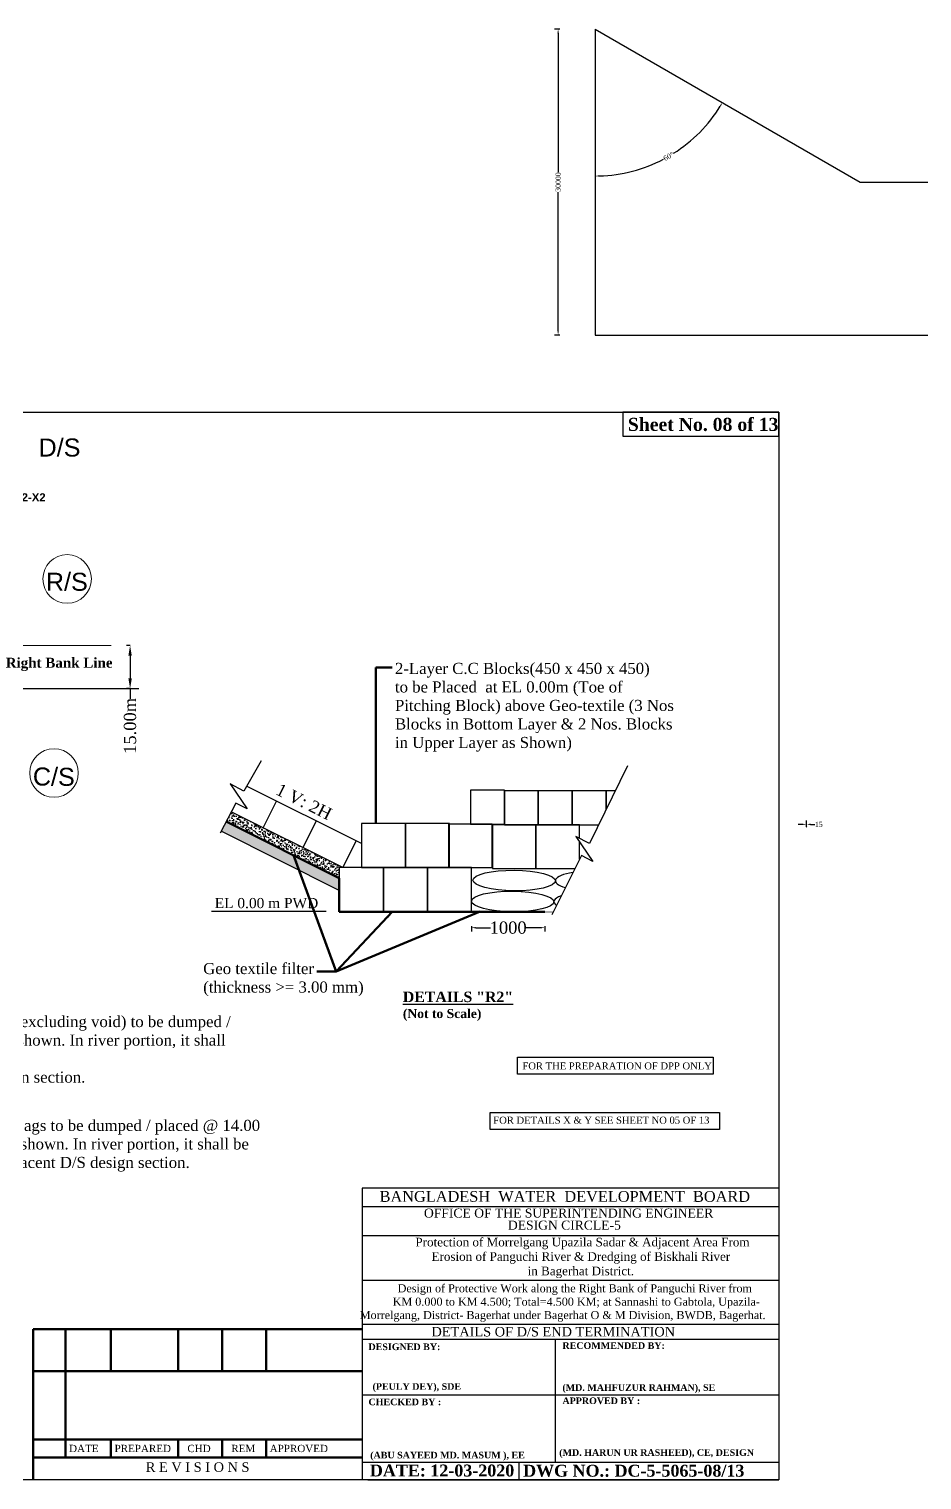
# Model space of a CAD drawing. Header units: metres. Extents: x -1354 to 3686, y -9962 to -7697.
# Drawn here: x 746.1 to 833.7, y -9020.5 to -8878.3 of the extents above; entities that cross this region are included whole.
import ezdxf
from ezdxf.enums import TextEntityAlignment as Align

# ---------------------------------------------------------------- set-up
doc = ezdxf.new("R2010")
doc.units = ezdxf.units.M
doc.layers.add('LINE', color=7, linetype='Continuous')
doc.styles.add('Arial B heading -200', font='arialbd.ttf', dxfattribs={"height": 0.6})
doc.styles.add('Arial-200', font='arial.ttf')
doc.styles.add('Kazi_T_H', font='timesbd.ttf')
doc.styles.get("Standard").update_dxf_attribs({"font": 'times.ttf'})
doc.dimstyles.get("Standard").update_dxf_attribs({"dimtxt": 0.5, "dimasz": 0.4075, "dimexe": 0.364, "dimexo": 0.219, "dimgap": 0.09, "dimtad": 0, "dimdec": 0, "dimlfac": 1000, "dimzin": 0, "dimdsep": 46, "dimtxsty": 'Standard', "dimcen": 0.09, "dimadec": 0, "dimazin": 0, "dimtfac": 1, "dimtdec": 0, "dimtofl": 0, "dimtmove": 0, "dimatfit": 3, "dimfxl": 1, "dimtolj": 1, "dimtzin": 0, "dimarcsym": 0})

# ---------------------------------------------------------------- blocks, each defined once
blk = doc.blocks.new('*D433')
at = {"color": 0, "lineweight": -2, "ltscale": 0.5}
for p, q in [((756.03, -8938.72), (755.67, -8938.72)), ((756.03, -8939.72), (756.03, -8941.93)), ((756.03, -8942.93), (755.67, -8942.93)), ((756.03, -8942.93), (756.03, -8943.93))]:
    blk.add_line(p, q, dxfattribs=at)
at = {"color": 0, "linetype": 'Continuous', "lineweight": -3, "ltscale": 0.5}
for points in [[(755.86, -8939.72), (756.2, -8939.72), (756.03, -8938.72)], [(755.86, -8941.93), (756.2, -8941.93), (756.03, -8942.93)]]:
    blk.add_solid(points, dxfattribs=at)
at = {"layer": 'Defpoints', "color": 0, "linetype": 'Continuous', "lineweight": -3, "ltscale": 0.5}
for p in [(756.2, -8938.72), (756.03, -8942.93), (756.03, -8942.93)]:
    blk.add_point(p, dxfattribs=at)
at = {"color": 0, "linetype": 'Continuous', "lineweight": 30, "ltscale": 0.5, "insert": (756.03, -8946.59), "char_height": 1.2, "attachment_point": 5, "rotation": 90}
blk.add_mtext('\\A1;15.00m', dxfattribs=at)
blk = doc.blocks.new('*D434')
at = {"color": 0, "lineweight": -2, "ltscale": 0.5}
for p, q in [((822.34, -8956.24), (822.34, -8955.87)), ((822.36, -8956.24), (822.36, -8955.87)), ((821.93, -8956.24), (821.53, -8956.24)), ((822.76, -8956.24), (823.17, -8956.24))]:
    blk.add_line(p, q, dxfattribs=at)
at = {"color": 0, "linetype": 'Continuous', "lineweight": -3, "ltscale": 0.5}
for points in [[(821.93, -8956.17), (821.93, -8956.31), (822.34, -8956.24)], [(822.76, -8956.17), (822.76, -8956.31), (822.36, -8956.24)]]:
    blk.add_solid(points, dxfattribs=at)
at = {"layer": 'Defpoints', "color": 0, "linetype": 'Continuous', "lineweight": -3, "ltscale": 0.5}
for p in [(822.34, -8956.28), (822.36, -8956.24), (822.36, -8956.28)]:
    blk.add_point(p, dxfattribs=at)
at = {"color": 0, "linetype": 'Continuous', "lineweight": -3, "ltscale": 0.5, "insert": (823.56, -8956.24), "char_height": 0.5, "attachment_point": 5}
blk.add_mtext('\\A1;15', dxfattribs=at)
blk = doc.blocks.new('*D439')
at = {"color": 0, "lineweight": -2, "ltscale": 0.5}
for start, end in [(302.2738, 328.3799), (271.6201, 297.7262)]:
    blk.add_arc((801.63, -8878.28), 14.41, start, end, dxfattribs=at)
at = {"color": 0, "linetype": 'Continuous', "lineweight": -3, "ltscale": 0.5}
for points in [[(813.84, -8885.8), (813.96, -8885.87), (814.11, -8885.49)], [(802.03, -8892.75), (802.03, -8892.62), (801.63, -8892.69)]]:
    blk.add_solid(points, dxfattribs=at)
at = {"layer": 'Defpoints', "color": 0, "linetype": 'Continuous', "lineweight": -3, "ltscale": 0.5}
for p in [(801.63, -8878.28), (801.63, -8878.28), (806.55, -8891.82), (827.61, -8893.28), (801.63, -8908.28)]:
    blk.add_point(p, dxfattribs=at)
at = {"color": 0, "linetype": 'Continuous', "lineweight": -3, "ltscale": 0.5, "insert": (808.83, -8890.76), "char_height": 0.5, "attachment_point": 5, "rotation": 30}
blk.add_mtext('\\A1;60°', dxfattribs=at)
blk = doc.blocks.new('*D441')
at = {"color": 0, "lineweight": -2, "ltscale": 0.5}
for p, q in [((798.15, -8878.28), (797.63, -8878.28)), ((798, -8878.69), (798, -8892.3)), ((798, -8907.87), (798, -8894.27)), ((798.15, -8908.28), (797.63, -8908.28))]:
    blk.add_line(p, q, dxfattribs=at)
at = {"color": 0, "linetype": 'Continuous', "lineweight": -3, "ltscale": 0.5}
for points in [[(797.93, -8878.69), (798.06, -8878.69), (798, -8878.28)], [(797.93, -8907.87), (798.06, -8907.87), (798, -8908.28)]]:
    blk.add_solid(points, dxfattribs=at)
at = {"layer": 'Defpoints', "color": 0, "linetype": 'Continuous', "lineweight": -3, "ltscale": 0.5}
for p in [(801.63, -8878.28), (798, -8908.28), (801.63, -8908.28)]:
    blk.add_point(p, dxfattribs=at)
at = {"color": 0, "linetype": 'Continuous', "lineweight": -3, "ltscale": 0.5, "insert": (798, -8893.28), "char_height": 0.5, "attachment_point": 5, "rotation": 90}
blk.add_mtext('\\A1;30000', dxfattribs=at)
blk = doc.blocks.new('*D454')
at = {"color": 0, "lineweight": -2, "ltscale": 0.5}
for p, q in [((789.51, -8966.22), (789.51, -8966.73)), ((789.92, -8966.37), (791.37, -8966.37)), ((796.28, -8966.37), (794.83, -8966.37)), ((796.69, -8966.22), (796.69, -8966.73))]:
    blk.add_line(p, q, dxfattribs=at)
at = {"color": 0, "linetype": 'Continuous', "lineweight": -3, "ltscale": 0.5}
for points in [[(789.92, -8966.3), (789.92, -8966.44), (789.51, -8966.37)], [(796.28, -8966.3), (796.28, -8966.44), (796.69, -8966.37)]]:
    blk.add_solid(points, dxfattribs=at)
at = {"layer": 'Defpoints', "color": 0, "linetype": 'Continuous', "lineweight": -3, "ltscale": 0.5}
for p in [(789.51, -8965.74), (796.69, -8965.75), (796.69, -8966.37)]:
    blk.add_point(p, dxfattribs=at)
at = {"color": 0, "linetype": 'Continuous', "lineweight": -3, "ltscale": 0.5, "insert": (793.1, -8966.37), "char_height": 1.2, "attachment_point": 5}
blk.add_mtext('\\A1;1000', dxfattribs=at)

msp = doc.modelspace()

# ---------------------------------------------------------------- hatches: boundary and pattern name
at = {"linetype": 'Continuous', "lineweight": 30, "ltscale": 0.5}
h = msp.add_hatch(dxfattribs=at)
h.set_pattern_fill('AR-SAND', scale=0.006006, angle=135, style=0)
h.set_pattern_definition([(172.5, (721.4528, -8898.43206), (-0.2010449, -0.21463466), [0, -0.2318704, 0, -0.2593287, 0, -0.24788774]), (142.5, (721.4528, -8898.43206), (-0.4953148, -0.1135154), [0, -0.125088, 0, -0.20898844, 0, -0.0800868]), (102.5, (721.58547, -8898.56473), (-0.3365221, 0.3353015), [0, -0.07627315, 0, -0.27458335, 0, -0.3584838]), (92.5, (721.58547, -8898.56473), (-0.4189323, 0.2295889), [0, -0.0381366, 0, -0.18000464, 0, -0.2059375])])
h.paths.add_polyline_path([(765.456009, -8955.964789), (764.956809, -8956.923825), (776.533126, -8962.711984), (776.533126, -8961.503348)])
h = msp.add_hatch(dxfattribs=at)
h.set_pattern_fill('AR-CONC', scale=0.003533, angle=135, style=0)
h.set_pattern_definition([(185, (721.4528, -8898.43206), (-0.4152926, 0.4949264), [0.0673, -0.740298]), (130, (721.4528, -8898.43206), (-0.3892333, -0.565311), [0.05384, -0.5922386]), (235.451, (721.4182, -8898.3908), (-0.8045254, -0.070381), [0.057196, -0.6291564]), (181.1842, (721.3259, -8898.55896), (-0.572149, 0.782198), [0.10095, -1.110447]), (231.6356, (721.2782, -8898.4938), (-1.211137, -0.025034), [0.085794, -0.943735]), (126.184, (721.3259, -8898.559), (-1.211137, -0.025032), [0.08076, -0.888358]), (156, (721.29416, -8898.4638), (-0.123278, 0.6342102), [0.0673, -0.740298]), (101, (721.29416, -8898.4638), (-0.6144994, -0.305728), [0.05384, -0.5922386]), (206.4514, (721.2839, -8898.41093), (-0.7377774, 0.32848), [0.057196, -0.6291564]), (172.5, (721.4528, -8898.43206), (-0.2189397, -0.2035086), [0, -0.58506, 0, -0.6012119, 0, -0.5944819]), (142.5, (721.4528, -8898.43206), (-0.4171778, -0.0833378), [0, -0.3427805, 0, -0.5716, 0, -0.2265761]), (102.5, (721.59429, -8898.57355), (-0.3244036, 0.35302515), [0, -0.2243328, 0, -0.6999183, 0, -0.9287378]), (92.5, (721.65774, -8898.637), (-0.4335537, 0.3065195), [0, -0.2916326, 0, -0.4648176, 0, -0.6595384])])
h.paths.add_polyline_path([(765.955268, -8955.00564), (765.456009, -8955.964789), (776.541727, -8961.507648), (776.541727, -8961.096346), (776.541727, -8960.474775), (776.893253, -8960.474775)])

# ---------------------------------------------------------------- linework, layer by layer
at = {"color": 0, "linetype": 'Continuous', "lineweight": -3, "ltscale": 0.5}
for p, q in [((801.625365, -8878.280402), (801.625365, -8908.280402)), ((801.625365, -8878.280402), (827.606127, -8893.280402)), ((827.606127, -8893.280402), (869.141941, -8893.280402)), ((801.625365, -8908.280402), (869.699716, -8908.280402)), ((728.417998, -8942.926376), (756.891873, -8942.926376)), ((822.341661, -8956.472375), (822.341661, -8956.279772)), ((822.341661, -8956.472375), (822.371661, -8956.472375)), ((822.356661, -8956.446394), (822.356661, -8956.232789)), ((822.356661, -8956.446394), (822.371661, -8956.472375))]:
    msp.add_line(p, q, dxfattribs=at)
at = {"linetype": 'ByBlock', "lineweight": 30, "ltscale": 0.5}
for p in [(819.624425, -8993.761658), (779.350634, -9020.508545)]:
    msp.add_line(p, (819.624425, -9020.508545), dxfattribs=at)
at = {"color": 0, "linetype": 'Continuous', "lineweight": -3, "ltscale": 0.5}
for points in [[(789.403231, -8956.207411), (792.728231, -8956.207411), (792.728231, -8952.882411), (789.403231, -8952.882411)], [(792.728231, -8956.287864), (796.053231, -8956.287864), (796.053231, -8952.962864), (792.728231, -8952.962864)], [(796.053231, -8956.287864), (799.378231, -8956.287864), (799.378231, -8952.962864), (796.053231, -8952.962864)], [(794.014335, -8979.067047), (813.212156, -8979.067047), (813.212156, -8980.723618), (794.014335, -8980.723618)], [(791.341173, -8984.502127), (813.81563, -8984.502127), (813.81563, -8986.157617), (791.341173, -8986.157617)]]:
    msp.add_lwpolyline(points, close=True, dxfattribs=at)
for points in [[(802.703231, -8954.792738), (802.703231, -8952.962864), (799.378231, -8952.962864), (799.378231, -8956.287864), (801.969161, -8956.287864)], [(803.601653, -8952.962864), (802.703231, -8952.962864), (802.703231, -8954.792738)]]:
    msp.add_lwpolyline(points, dxfattribs=at)
at = {"layer": 'LINE', "color": 7, "lineweight": 9, "ltscale": 0.5}
msp.add_line((735.877861, -8938.720989), (754.160495, -8938.720989), dxfattribs=at)
at = {"layer": 'LINE', "color": 7, "lineweight": 30, "ltscale": 0.5}
for p, q in [((778.703801, -8958.131792), (767.502072, -8952.530781)), ((769.087516, -8956.571805), (770.386822, -8953.973194)), ((776.893253, -8960.474775), (765.955268, -8955.00564)), ((772.990385, -8958.52329), (774.28969, -8955.924679)), ((776.533126, -8962.711984), (764.956809, -8956.923825)), ((776.893253, -8960.474775), (778.192558, -8957.876164)), ((776.541727, -8961.096346), (776.541727, -8964.798922)), ((785.190022, -8960.474775), (785.190022, -8964.798922)), ((785.190022, -8964.798922), (785.190022, -8960.474775)), ((775.241149, -8964.798922), (764.015307, -8964.798922)), ((776.541727, -8964.798922), (789.514169, -8964.798922)), ((776.541727, -8964.798922), (789.514169, -8964.798922)), ((781.014824, -8964.798922), (776.690677, -8964.798922)), ((779.810713, -8964.798922), (782.227985, -8964.798922)), ((779.810713, -8964.798922), (782.227985, -8964.798922)), ((776.247864, -8970.673343), (774.328268, -8970.673343))]:
    msp.add_line(p, q, dxfattribs=at)
at = {"layer": 'LINE', "color": 7, "lineweight": 50, "ltscale": 0.5}
for p, q in [((776.533126, -8961.503348), (765.456009, -8955.964789)), ((776.533126, -8961.503348), (776.533126, -8964.822846)), ((776.533126, -8964.822846), (796.679383, -8964.822778))]:
    msp.add_line(p, q, dxfattribs=at)
at = {"layer": 'LINE', "color": 7, "lineweight": 13, "ltscale": 0.5}
msp.add_line((789.514169, -8964.798922), (797.52039, -8964.835959), dxfattribs=at)
at = {"layer": 'LINE', "color": 0, "linetype": 'ByBlock', "lineweight": 30, "ltscale": 0.5}
for p, q in [((819.624425, -8991.889698), (778.784168, -8991.889698)), ((778.784168, -8991.889698), (778.784168, -9020.508545)), ((819.624425, -8993.730563), (778.784168, -8993.730563)), ((819.624425, -8996.588187), (778.784168, -8996.588187)), ((819.624425, -9000.968118), (778.784168, -9000.968118)), ((819.624425, -9005.271953), (778.784168, -9005.271953)), ((819.624425, -9006.754041), (778.784168, -9006.754041)), ((797.727061, -9018.747489), (797.727061, -9006.754041)), ((778.784168, -9012.158463), (819.624425, -9012.158463)), ((778.784168, -9018.747489), (819.624425, -9018.747489)), ((794.174433, -9020.508545), (794.174433, -9018.747489))]:
    msp.add_line(p, q, dxfattribs=at)
at = {"layer": 'LINE', "lineweight": 50, "ltscale": 0.5}
for p, q in [((778.784168, -9005.723601), (746.525573, -9005.723601)), ((746.525573, -9020.475037), (746.525573, -9005.723601)), ((749.692724, -9005.723601), (749.692724, -9018.314959)), ((754.14991, -9005.723601), (754.14991, -9009.840898)), ((760.754579, -9005.723601), (760.754579, -9009.840898)), ((765.05727, -9005.723601), (765.05727, -9009.840898)), ((769.359961, -9005.723601), (769.359961, -9009.840898)), ((778.784168, -9009.840898), (746.525573, -9009.840898)), ((778.784168, -9016.524746), (746.525573, -9016.524746)), ((754.14991, -9016.524746), (754.14991, -9018.314959)), ((760.754579, -9016.524746), (760.754579, -9018.314959)), ((765.05727, -9016.524746), (765.05727, -9018.314959)), ((769.359961, -9016.524746), (769.359961, -9018.314959)), ((778.784168, -9018.314959), (746.525573, -9018.314959))]:
    msp.add_line(p, q, dxfattribs=at)
at = {"layer": 'LINE', "color": 7, "lineweight": 30, "ltscale": 0.5}
for points in [[(671.586908, -9020.508545), (671.586908, -8915.824873), (819.624425, -8915.824873), (819.624425, -9020.508545), (671.586908, -9020.508545)], [(819.624425, -8915.824873), (804.33527, -8915.824873), (804.33527, -8918.177624), (819.624425, -8918.177624)], [(778.703801, -8960.474775), (783.027948, -8960.474775), (783.027948, -8956.150628), (778.703801, -8956.150628)], [(783.027948, -8960.474775), (787.352095, -8960.474775), (787.352095, -8956.150628), (783.027948, -8956.150628)], [(776.541727, -8964.798922), (780.865874, -8964.798922), (780.865874, -8960.474775), (776.541727, -8960.474775)], [(780.865874, -8964.798922), (785.190022, -8964.798922), (785.190022, -8960.474775), (780.865874, -8960.474775)], [(785.190022, -8964.798922), (789.514169, -8964.798922), (789.514169, -8960.474775), (785.190022, -8960.474775)]]:
    msp.add_lwpolyline(points, close=True, dxfattribs=at)
for points in [[(768.869334, -8949.999312), (767.182351, -8952.982821), (765.8412, -8952.278797), (767.509045, -8954.734335), (766.391455, -8954.167663), (764.860575, -8957.108703)], [(804.812, -8950.497674), (801.067185, -8958.124976), (799.726034, -8957.420952), (801.393879, -8959.87649), (800.276289, -8959.309817), (797.379349, -8965.118777)]]:
    msp.add_lwpolyline(points, dxfattribs=at)
at = {"layer": 'LINE', "color": 0, "linetype": 'ByBlock', "lineweight": 30, "ltscale": 0.5}
for points in [[(787.265731, -8960.482411), (791.540731, -8960.482411), (791.540731, -8956.207411), (787.265731, -8956.207411), (787.265731, -8960.482411)], [(791.549393, -8960.558122), (795.824393, -8960.558122), (795.824393, -8956.283122), (791.549393, -8956.283122), (791.549393, -8960.558122)], [(800.099393, -8957.616943), (800.099393, -8956.283122), (795.824393, -8956.283122), (795.824393, -8960.558122)], [(800.099393, -8959.664531), (800.099393, -8957.970641)], [(800.188431, -8958.146076), (800.218551, -8958.146076)], [(795.824393, -8960.558122), (799.653757, -8960.558122)]]:
    msp.add_lwpolyline(points, dxfattribs=at)
at = {"layer": 'LINE', "color": 7, "lineweight": 18, "ltscale": 0.5}
for centre in [(749.856081, -8932.187107), (748.569204, -8951.204091)]:
    msp.add_circle(centre, 2.381398, dxfattribs=at)
at = {"layer": 'LINE', "color": 0, "linetype": 'ByBlock', "lineweight": 30, "ltscale": 0.5}
for centre in [(793.688446, -8961.749905), (793.543695, -8963.798554)]:
    msp.add_ellipse(centre, major_axis=(-4.037592, 0.03708), ratio=0.25, dxfattribs=at)
for centre, start_param, end_param in [((801.76333, -8961.808646), 5.3239057609, 7.000016163), ((801.618579, -8963.857294), 5.6744902675, 6.6494316564)]:
    msp.add_ellipse(centre, major_axis=(-4.037592, 0.03708), ratio=0.25, start_param=start_param, end_param=end_param, dxfattribs=at)

# ---------------------------------------------------------------- texts
at = {"layer": 'LINE', "color": 7, "lineweight": 9, "ltscale": 0.5}
for s, height, style, p in [('D/S', 1.7660951, 'Arial-200', (747.053566, -8920.186237)), ('Limit of Section X2-X2', 0.79237529, 'Arial B heading -200', (736.061036, -8924.579226)), ('R/S', 1.7660951, 'Arial-200', (747.770678, -8933.346434))]:
    msp.add_text(s, height=height, dxfattribs=dict(at, style=style)).set_placement(p)
at = {"layer": 'LINE', "color": 7, "lineweight": 9, "ltscale": 0.5, "style": 'Arial-200'}
msp.add_text('C/S', height=1.7660951, rotation=359.29153605, dxfattribs=at).set_placement((746.484721, -8952.42487))
at = {"layer": 'LINE', "color": 0, "linetype": 'ByBlock', "lineweight": 30, "ltscale": 0.5}
for s, height, p in [('BANGLADESH  WATER  DEVELOPMENT  BOARD', 1.05840455, (798.656327, -8993.242745)), ('OFFICE OF THE SUPERINTENDING ENGINEER', 0.88277765, (799.028423, -8994.786474)), ('DESIGN CIRCLE-5', 0.88277765, (798.611193, -8995.969599))]:
    msp.add_text(s, height=height, dxfattribs=at).set_placement(p, align=Align.CENTER)
at = {"layer": 'LINE', "color": 0, "linetype": 'ByBlock', "lineweight": -3, "ltscale": 0.5}
msp.add_text('DETAILS OF D/S END TERMINATION ', height=0.93029973, dxfattribs=at).set_placement((797.694458, -9006.437839), align=Align.CENTER)
at = {"layer": 'LINE', "color": 0, "linetype": 'ByBlock', "lineweight": 30, "ltscale": 0.5, "style": 'Kazi_T_H'}
for s, height, p in [('DESIGNED BY:', 0.64853069, (779.404142, -9007.777854)), ('RECOMMENDED BY:', 0.64853069, (798.422927, -9007.661984)), ('(PEULY DEY), SDE', 0.64853069, (779.800445, -9011.669535)), ('(MD. MAHFUZUR RAHMAN), SE', 0.64853069, (798.417114, -9011.772422)), ('CHECKED BY :', 0.64853069, (779.404142, -9013.182276)), ('APPROVED BY :', 0.64853069, (798.422927, -9013.066406)), ('(ABU SAYEED MD. MASUM ), EE', 0.64853069, (779.575365, -9018.393918)), ('DATE: 12-03-2020', 1.16735524, (779.543751, -9020.164573)), ('DWG NO.: DC-5-5065-08/13', 1.16735524, (794.567135, -9020.184689))]:
    msp.add_text(s, height=height, dxfattribs=at).set_placement(p)
at = {"layer": 'LINE', "lineweight": 50, "ltscale": 0.5}
for s, p in [('DATE', (750.050767, -9017.777895)), ('PREPARED', (754.507953, -9017.777895)), ('CHD', (761.649686, -9017.777895)), ('REM', (765.952377, -9017.777895)), ('APPROVED', (769.718004, -9017.777895))]:
    msp.add_text(s, height=0.7160852, dxfattribs=at).set_placement(p)
msp.add_text('R E V I S I O N S', height=0.9317991, dxfattribs=at).set_placement((762.65487, -9019.712658), align=Align.CENTER)
at = {"layer": 'LINE', "color": 7, "lineweight": 30, "ltscale": 0.5, "attachment_point": 1}
for s, insert, char_height, width in [('{\\fTimes New Roman|b1|i0|c0|p18;Sheet No. 08 of 13}', (804.833048, -8916.396207), 1.28009323, 15.82477949), ('{\\fTimes New Roman|b1|i0|c0|p18;\\H1.432x;\\LDETAILS "R2"\\P\\H0.8603x;\\l(Not to Scale)}', (782.774376, -8972.635772), 0.71670266, 11.62932947)]:
    msp.add_mtext(s, dxfattribs=dict(at, insert=insert, char_height=char_height, width=width))
at = {"layer": 'LINE', "color": 7, "lineweight": 9, "ltscale": 0.5}
for s, insert, char_height, width, attachment_point in [('{\\fTimes New Roman|b1|i0|c0|p18;Right Bank Line}', (754.30791, -8941.214884), 0.97519531, 35.02869844, 9), ('2-Layer C.C Blocks(450 x 450 x 450)\\Pto be Placed  at EL 0.00m (Toe of \\PPitching Block) above Geo-textile (3 Nos \\PBlocks in Bottom Layer & 2 Nos. Blocks\\Pin Upper Layer as Shown)', (782.000959, -8940.41215), 1.08842386, 48.18757372, 1), ('Geo textile filter \\P(thickness >= 3.00 mm) ', (763.197509, -8969.83037), 1.08842386, 48.18757372, 1), ('Assorted C.C Blocks  @ 29.00 cum / m (excluding void) to be dumped / placed from A2 to B2 over Geo Bags as shown. In river portion, it shall be \\Pplaced/dumped as per adjacent D/S design section.\\P450 x 450 x 450 --------- 60 %\\P350 x 350 x 350 --------- 40 %', (718.267685, -8975.02874), 1.088423855, 48.18757372, 1), ('200 kg {\\C0;Sand Filled} Geo Bags to be dumped / placed @ 14.00 cum/m from A2 to B2 as shown. In river portion, it shall be placed/dumped as per adjacent D/S design section.', (728.501582, -8985.206494), 1.088423855, 41.48138627, 1)]:
    msp.add_mtext(s, dxfattribs=dict(at, insert=insert, char_height=char_height, width=width, attachment_point=attachment_point))
at = {"layer": 'LINE', "color": 7, "lineweight": 30, "ltscale": 0.5, "insert": (770.740279, -8952.168325), "char_height": 1.2, "width": 8.29923284, "attachment_point": 1, "rotation": 333.33488648}
msp.add_mtext('1 V: 2H', dxfattribs=at)
at = {"layer": 'LINE', "color": 0, "linetype": 'ByBlock', "lineweight": 30, "ltscale": 0.5, "insert": (764.324851, -8963.457342), "char_height": 1, "attachment_point": 1}
msp.add_mtext('EL 0.00 m PWD', dxfattribs=at)
at = {"layer": 'LINE', "color": 0, "linetype": 'ByBlock', "lineweight": 30, "ltscale": 0.5, "char_height": 0.68631446, "width": 67.13921254, "attachment_point": 1}
for s, insert in [('\\pi-812,l812,t405.9,812;FOR THE PREPARATION OF DPP ONLY', (794.495921, -8979.575487)), ('FOR DETAILS X & Y SEE SHEET NO 05 OF 13', (791.642364, -8984.896513))]:
    msp.add_mtext(s, dxfattribs=dict(at, insert=insert))
at = {"layer": 'LINE', "color": 0, "linetype": 'ByBlock', "lineweight": -3, "ltscale": 0.5, "attachment_point": 2}
for s, insert, char_height, width in [('{\\fTimes New Roman|b1|i0|c0|p18; }Protection of Morrelgang Upazila Sadar & Adjacent Area From \\PErosion of Panguchi River & Dredging of Biskhali River\\Pin Bagerhat District.', (800.226326, -8996.764382), 0.84909967, 37.10579011), ('        Design of Protective Work along the Right Bank of Panguchi River from\\P         KM 0.000 to KM 4.500; Total=4.500 KM; at Sannashi to Gabtola, Upazila- Morrelgang, District- Bagerhat under Bagerhat O & M Division, BWDB, Bagerhat.', (798.446304, -9001.326782), 0.7865, 43.72689137)]:
    msp.add_mtext(s, dxfattribs=dict(at, insert=insert, char_height=char_height, width=width))
at = {"layer": 'LINE', "color": 0, "linetype": 'ByBlock', "lineweight": 30, "ltscale": 0.5, "insert": (807.657106, -9017.49321), "char_height": 0.64853069, "width": 18.92556745, "attachment_point": 2, "style": 'Kazi_T_H'}
msp.add_mtext('(MD. HARUN UR RASHEED), CE, DESIGN', dxfattribs=at)

# ---------------------------------------------------------------- dimensions: what is measured, and where the dimension line sits
at = {"color": 0, "linetype": 'Continuous', "lineweight": -3, "ltscale": 0.5}
dim = msp.add_linear_dim(base=(797.996321, -8908.280402), p1=(801.625365, -8878.280402), p2=(801.625365, -8908.280402), angle=90, dimstyle='Standard', override={"dimfxl": 0.15, "dimfxlon": 1}, dxfattribs=at)
dim.commit()
dim.dimension.update_dxf_attribs({"geometry": '*D441', "text_midpoint": (797.996321, -8893.280402)})
dim = msp.add_angular_dim_2l(base=(806.554463, -8891.822987), line1=((801.625365, -8878.280402), (801.625365, -8908.280402)), line2=((801.625365, -8878.280402), (827.606127, -8893.280402)), dimstyle='Standard', override={"dimfxl": 0.15, "dimfxlon": 1}, dxfattribs=at)
dim.commit()
dim.dimension.update_dxf_attribs({"geometry": '*D439', "text_midpoint": (808.831224, -8890.761316)})
at = {"color": 0, "linetype": 'Continuous', "lineweight": 30, "ltscale": 0.5}
dim = msp.add_linear_dim(base=(756.030267, -8942.926376), p1=(756.199339, -8938.720989), p2=(756.030267, -8942.926376), angle=270, text='15.00m', dimstyle='Standard', override={"dimtxt": 1.2, "dimasz": 1, "dimdec": 2, "dimlfac": 1, "dimpost": 'm', "dimfxl": 0.15, "dimfxlon": 1}, dxfattribs=at)
dim.commit()
dim.dimension.update_dxf_attribs({"geometry": '*D433', "text_midpoint": (756.030267, -8946.591142)})
at = {"color": 0, "linetype": 'Continuous', "lineweight": -3, "ltscale": 0.5}
dim = msp.add_linear_dim(base=(822.356661, -8956.238252), p1=(822.341661, -8956.279772), p2=(822.356661, -8956.279772), dimstyle='Standard', override={"dimfxl": 0.15, "dimfxlon": 1}, dxfattribs=at)
dim.commit()
dim.dimension.update_dxf_attribs({"geometry": '*D434', "text_midpoint": (823.563211, -8956.238252)})
dim = msp.add_linear_dim(base=(796.688312, -8966.368325), p1=(789.514169, -8965.736575), p2=(796.688312, -8965.745907), text='1000', dimstyle='Standard', override={"dimtxt": 1.2, "dimfxl": 0.15, "dimfxlon": 1}, dxfattribs=at)
dim.commit()
dim.dimension.update_dxf_attribs({"geometry": '*D454', "text_midpoint": (793.10124, -8966.368325)})

# ---------------------------------------------------------------- leaders
at = {"layer": 'LINE', "color": 7, "lineweight": 30, "ltscale": 0.5}
for points in [[(780.118275, -8956.150628), (780.118275, -8940.870012), (781.723553, -8940.870012)], [(772.064745, -8959.269157), (776.247864, -8970.673343)], [(790.346118, -8964.799437), (776.247864, -8970.673343), (774.328268, -8970.673343)], [(781.76415, -8964.798922), (776.247864, -8970.673343)]]:
    msp.add_leader(points, dimstyle='Standard', override={"dimtxt": 0.9, "dimasz": 0.7, "dimclrd": 7, "dimclre": 7, "dimclrt": 7, "dimlwd": 65535, "dimlwe": 65535}, dxfattribs=at)

doc.saveas('drawing.dxf')
